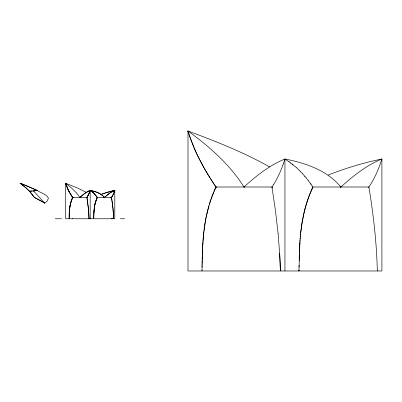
<?xml version="1.0" encoding="UTF-8"?>
<svg xmlns="http://www.w3.org/2000/svg" width="402" height="402" viewBox="0 0 402 402"><rect width="100%" height="100%" fill="white"/><g stroke="black" fill="none" stroke-linecap="round" stroke-linejoin="round"><path stroke-width="0.6" d="M69.129 218.557L69.154 217.432M93.766 217.321L93.746 218.522M202.005 270.159L202.075 266.099M69.129 218.763L69.139 218.1M69.144 217.804L69.164 216.703M93.761 217.804L93.777 216.763M201.99 270.973L202.01 270.023M202.06 267.179L202.105 264.476M202.095 265.285L202.151 262.039M298.962 270.023L298.942 270.973L299.917 241.672M299.013 267.179L299.048 265.285M69.164 216.839L69.194 215.467M93.777 216.839L93.988 211.326M202.131 263.39L202.171 261.23M69.174 216.361L69.179 216.085M93.787 216.361L93.797 215.879M202.171 261.496L202.266 257.169M202.191 260.551L202.211 259.607M299.143 260.551L299.163 259.607M202.226 258.793L202.246 257.978M69.189 215.638L69.199 215.261M299.183 258.657L299.319 253.928M69.194 215.397L69.27 213.201M93.807 215.432L93.917 212.517M202.256 257.712L202.286 256.36M69.204 215.155L69.209 214.849M202.281 256.762L202.312 255.546M69.209 214.919L69.229 214.196M202.312 255.818L202.543 249.064M202.337 254.873L202.432 252.039M69.229 214.231L69.239 213.959M299.349 252.984L300.053 239.798M69.234 214.025L69.491 209.899L69.42 210.748M202.442 251.496L202.477 250.682M69.25 213.613L69.29 212.769M202.507 250.15L202.683 246.376M93.892 213L94.49 206.774A22.839 11.417 -90 0 1 95.53 202.111L97.294 197.447L95.822 195.442M202.588 248.26L202.633 247.32M69.28 213L69.305 212.517M202.663 246.642L202.955 241.803M69.31 212.382L69.335 211.975M202.703 245.833L203.1 239.798M69.315 212.281L69.375 211.357M69.345 211.769L69.41 210.849M93.973 211.563L94.008 211.09A25.301 12.653 90 0 1 95.073 203.713A22.743 11.372 90 0 1 95.807 201.221A23.185 11.593 90 0 0 95.098 203.734M203.015 240.999L203.502 235.125M69.4 210.949L69.43 210.613M299.982 240.733L300.204 237.924M203.136 239.396L203.598 234.195M300.128 238.863L300.369 236.054M69.451 210.341L69.561 209.191M300.289 236.989C301.721 219.793 305.525 202.658 312.937 187.005L311.113 184.387M69.511 209.663L69.878 206.774A22.839 11.417 90 0 1 70.918 202.111L71.194 201.221M300.455 235.125L300.545 234.195M203.568 234.597L204.517 226.693M203.648 233.803L203.909 231.421M69.586 208.955L70.536 203.518L72.199 198.523M300.661 233.266L302.153 222.291L304.279 211.764M204.005 230.492L205.11 222.808M204.608 225.909L205.241 222.035M205.181 222.291L206.08 217.462M205.332 221.391L206.231 216.708M206.171 216.959L208.914 205.789M206.352 216.085L207.387 211.522M48.356 198.161C47.863 194.9 39.622 192.387 37.014 190.327M48.31 198.367L47.18 201.055L44.712 203.131L37.115 198.869M207.538 210.914L209.367 204.276M72.707 218.763L72.807 218.427M209.326 204.387L212.02 196.427L215.432 188.196M209.537 203.693L210.909 199.508M97.259 192.377L90.189 190.342L89.847 191.352M103.766 193.437L114.801 190.342L114.464 191.352M269.702 166.966C243.718 152.353 215.934 141.288 187.995 131.027L187.995 270.973L381.9 270.973L381.9 159.016C366.393 165.262 353.207 175.895 340.926 187.005C327.047 170.317 305.595 162.996 284.948 159.016L283.38 163.659M328.258 175.011C345.65 168.202 363.579 162.709 381.9 159.016L379.634 165.604A100.937 50.466 -90 0 1 368.92 187.025M108.424 194.076L104.399 197.447C100.872 193.216 95.43 191.352 90.189 190.342L89.49 192.342A26.472 13.236 90 0 1 89.304 192.824L89.239 192.98A24.592 12.296 -90 0 1 88.983 193.603A24.477 12.241 -90 0 1 88.571 194.508L88.284 195.086A24.457 12.246 89.9 0 1 87.852 195.94M100.756 194.568L107.917 192.071A76.114 76.114 0 0 1 112.55 190.834L114.801 190.342L113.846 193.005A24.401 12.201 -90 0 1 112.339 196.116M71.26 201.02L72.682 197.447L71.119 195.06M89.792 191.518L89.229 193.005A24.401 12.201 -90 0 1 87.726 196.116L86.892 197.447L88.329 208.105L89.023 218.763A60.948 30.472 -90 0 0 88.837 214.241M114.404 191.518L114.228 192.015A25.627 12.814 90 0 1 111.51 197.452M211.105 198.945L212.306 195.668M283.38 163.659L282.681 165.604M212.557 195.02L213.829 191.86M214.09 191.241L215.708 187.598M72.28 198.342L72.626 197.362M72.601 197.623L72.455 197.116M215.663 187.699L215.985 187.005L215.763 186.679M112.339 196.116L110.907 197.804M273.551 184.573L271.963 187.005L275.511 211.03L278.104 233.698M109.932 192.985L114.801 190.342L114.007 191.518M381.463 159.689L381.9 159.016M109.284 193.437L111.359 192.071A76.114 38.059 90 0 1 113.676 190.834L114.801 190.342L113.897 191.674M76.48 192.995A58.516 29.256 -90 0 1 79.792 197.432L85.103 193.136M188.136 131.504L187.995 131.027C209.397 146.589 229.778 164.418 243.974 187.005C256.255 175.895 269.446 165.262 284.948 159.016L288.405 161.353M80.214 197.663L79.787 197.447L84.229 193.759L89.741 190.528L90.189 190.342L92.797 192.256M96.666 197.92L97.294 197.447L111.505 197.447L111.575 197.879M312.314 187.473L312.937 187.005L368.915 187.005C373.041 212.437 376.126 238.069 377.096 263.828A230.291 115.148 -90 0 1 377.312 270.973M108.635 193.91L109.068 193.593M109.716 193.136L104.399 197.447A36.044 9.08 -18.7 0 0 103.751 197.623M85.319 192.985L86.747 192.071A76.114 38.059 90 0 1 89.063 190.834L90.324 190.432M368.101 187.488L368.915 187.005M111.093 197.694L110.681 197.94M100.595 194.633L103.334 193.593M340.102 187.287L340.926 187.005M36.195 190.623L35.301 190.734M35.426 190.719L34.939 190.779M36.1 190.638L36.557 190.583M35.21 190.744L34.753 190.799M36.291 190.613L36.994 190.538M36.602 190.578L37.366 190.503L21.929 183.91M34.848 190.789L32.914 190.96M34.657 190.809L34.11 190.865M37.044 190.533L37.366 190.503M30.813 191.116L29.371 191.161L27.537 189.332M29.833 191.191L29.658 191.206A23.15 1.035 0 0 0 29.431 191.226L26.386 188.267M30.12 191.166L29.431 191.226L34.12 197.151M31.291 191.081L33.537 190.91M30.261 191.156L30.984 191.101M30.768 191.116L31.411 191.071M31.688 191.05L31.954 191.03M272.39 187.498L271.963 187.005L215.985 187.005L215.095 185.694M87.008 197.583L72.682 197.447L73.295 197.749M55.205 218.763L61.501 218.763M120.304 218.763L124.65 218.763M114.801 190.342L114.801 218.763L65.576 218.763L65.576 183.237L77.616 188.03L86.536 192.483M20.467 183.372L20.1 183.237L24.572 186.704M20.834 183.503L21.567 183.774M22.663 184.186L20.1 183.237L20.366 183.433M23.03 184.322L36.667 190.151M97.485 192.473L98.611 192.99M216.371 187.186L215.985 187.005L216.532 187.262M72.878 197.538L73.259 197.729L72.958 197.578M36.411 198.513L34.311 197.447L32.602 194.97A72.491 36.245 -90 0 0 29.431 191.236M35.502 198.055L39.341 200A27.22 5.055 19.1 0 1 44.823 203.156M35.26 197.935L34.215 197.297M80.32 197.719L79.787 197.447M243.974 187.005L244.532 187.292M90.39 190.478L94.214 193.598M288.405 161.348L289.204 161.9M289.199 161.895L296.51 167.679M290.52 162.84L290.787 163.031M65.611 183.357L71.596 188.03L76.486 192.98M20.432 183.478L20.959 183.87M21.025 183.92L25.743 187.699M292.103 164.016L292.365 164.217M292.887 164.629L293.148 164.835M24.638 186.759L26.321 188.211M92.862 192.312L93.254 192.658M25.803 187.754L27.477 189.272M296.51 167.679L299.053 170.061M93.319 192.719L95.822 195.442M299.053 170.066L300.309 171.322M300.304 171.322L302.786 173.96M94.279 193.663L94.716 194.136M33.497 190.915L44.712 203.131M302.781 173.955L306.178 177.915M94.782 194.206L97.294 197.447M86.963 197.879C86.566 196.824 87.681 198.467 86.892 197.447A28.572 14.286 90 0 0 87.214 196.955L87.375 196.704A26.698 13.351 90 0 0 87.611 196.317L87.842 195.915A24.442 12.221 -90 0 0 88.983 193.603M271.958 187.005L272.315 187.417M304.736 176.187L304.977 176.473M306.183 177.92L308.319 180.619M308.314 180.614L311.108 184.387M310.645 183.744L310.877 184.066M72.566 197.281L72.285 196.864M213.763 183.704L215.316 186.02M214.653 185.036L214.874 185.362M72.4 197.03L72.119 196.608M214.206 184.372L213.105 182.704M72.229 196.779L71.948 196.357M72.064 196.523L70.305 193.724M213.321 183.041L212.442 181.694M212.884 182.367L211.789 180.684M212.005 181.021L211.13 179.664M211.568 180.342L210.477 178.639M210.914 179.322L209.829 177.604M210.261 178.292L209.181 176.568M71.174 195.146L70.953 194.799M209.613 177.257L208.537 175.523M71.064 194.975L70.787 194.533M208.965 176.217L207.678 174.116M67.37 188.086L65.576 183.237L66.124 184.126M70.898 194.709L70.466 193.995M111.259 218.427L111.465 218.763M208.321 175.171L207.256 173.413M70.737 194.442L70.144 193.452M188.568 131.977L187.995 131.027L189.01 134.323M207.467 173.764L206.618 172.347M207.04 173.056L205.985 171.272M206.407 171.991L204.729 169.106M70.405 193.895L69.144 191.684M205.774 170.915L204.1 168.016M70.033 193.272L69.717 192.719L70.089 193.362M204.517 168.745L197.498 155.413M203.894 167.649L203.482 166.91M69.561 192.437L69.245 191.875A58.456 29.23 -90 0 1 68.782 191.01L67.988 189.427M203.276 166.544L202.251 164.684M69.456 192.251L68.732 190.915M202.05 164.307L201.643 163.554M69.094 191.588L65.576 183.237A29.979 29.979 0 0 0 66.24 184.312M201.442 163.177L201.04 162.418M200.839 162.041L200.437 161.277M200.236 160.89L199.839 160.122M68.531 190.523L68.33 190.131M199.643 159.735L196.925 154.212M68.184 189.829L67.843 189.121M197.307 155.016L196.362 153.001M67.938 189.327L67.697 188.814M196.739 153.81L195.799 151.775M67.792 189.02L67.415 188.191M196.171 152.594L195.241 150.544M195.613 151.368L189.618 136.167M195.06 150.127L194.151 148.036M193.97 147.614L193.613 146.77M193.437 146.343L193.086 145.489M192.91 145.057L192.563 144.192M192.392 143.76L192.05 142.886M191.88 142.449L191.548 141.569M191.377 141.127L191.05 140.238M190.885 139.79L190.563 138.896M190.402 138.444L189.161 134.786M189.463 135.71L188.282 131.977M65.722 183.714L65.797 183.955A34.185 17.09 -90 0 0 67.611 188.593M111.505 197.447L112.947 208.105L113.635 218.763L113.625 218.311M111.645 198.312L111.781 199.181M87.028 198.312L87.169 199.181M111.846 199.613L111.977 200.482M87.234 199.613L87.365 200.482M112.042 200.92L112.168 201.794M87.43 200.92L87.556 201.794M112.228 202.231L112.977 208.412M87.616 202.231L87.907 204.427M87.963 204.864L88.365 208.412M113.022 208.854L113.223 211.09M88.405 208.854L88.611 211.09M278.099 233.698L279.621 253.144A240.069 120.032 -90 0 1 280.36 270.968A240.069 120.032 90 0 0 279.616 253.144M113.263 211.537L113.329 212.437M88.646 211.537L88.716 212.437M113.364 212.884L113.424 213.789M88.747 212.889L88.812 213.789M90.174 218.417L90.189 218.763L90.189 190.342M113.615 217.859L113.6 217.402A62.189 31.095 90 0 0 113.449 214.236M284.948 159.016L284.948 270.973M188.473 131.906A118.082 118.082 0 0 1 187.955 131.052M304.219 211.703A100.902 50.451 90 0 1 312.972 187.076M282.691 165.624A99.334 49.667 -90 0 1 273.561 184.603M66.235 184.312A32.381 32.381 0 0 1 65.551 183.252M98.601 193.091A45.602 22.798 90 0 1 104.43 197.332M69.435 209.914A25.105 12.552 -90 0 1 72.586 197.553M94.023 211.09A25.768 12.884 -90 0 1 95.078 203.719M112.449 218.311A60.948 60.948 0 0 1 112.475 218.763M89.49 192.342A26.406 13.206 90 0 1 89.304 192.824M97.299 197.452A27.165 13.583 90 0 0 95.802 201.216A26.944 13.472 90 0 1 97.299 197.452"/></g></svg>
